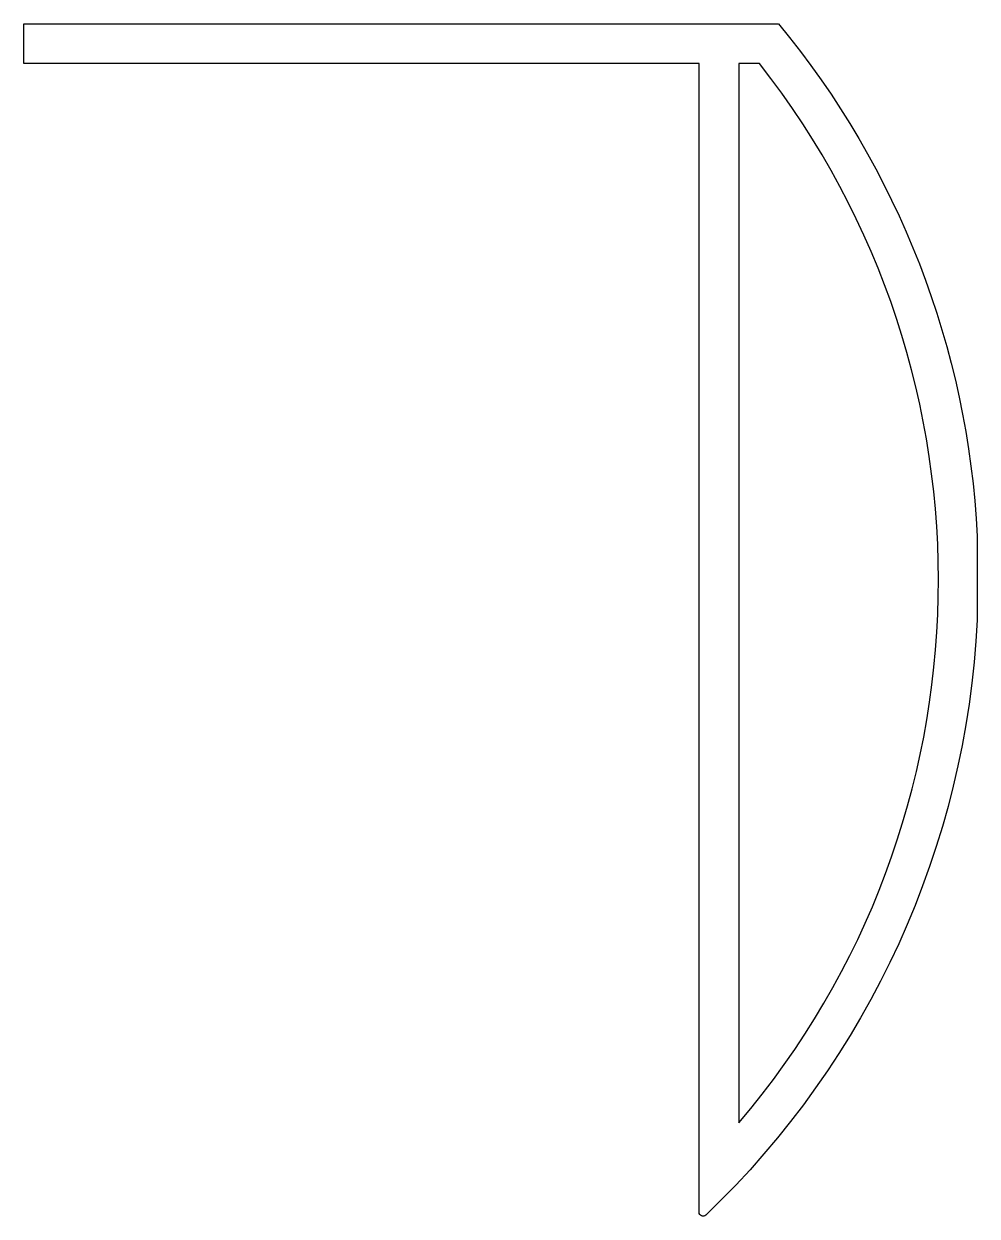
# Model space of a CAD drawing. Extents: x 147.5 to 195.5, y 187.9 to 247.9.
import ezdxf

# ---------------------------------------------------------------- set-up
doc = ezdxf.new("R2010")
doc.units = 0
doc.layers.get('0').update_dxf_attribs({"linetype": 'CONTINUOUS'})

msp = doc.modelspace()

# ---------------------------------------------------------------- linework, layer by layer
for points in [[(181.53, 188.093), (181.53, 245.893), (147.53, 245.893), (147.53, 247.893), (185.53, 247.893, -0.162278), (195.53, 222.116), (195.53, 217.893, -0.192503), (181.868, 187.948, -0.657745)], [(183.53, 245.893), (183.53, 192.586, 0.357165), (184.577, 245.893)]]:
    msp.add_lwpolyline(points, format="xyb", close=True)

doc.saveas('drawing.dxf')
